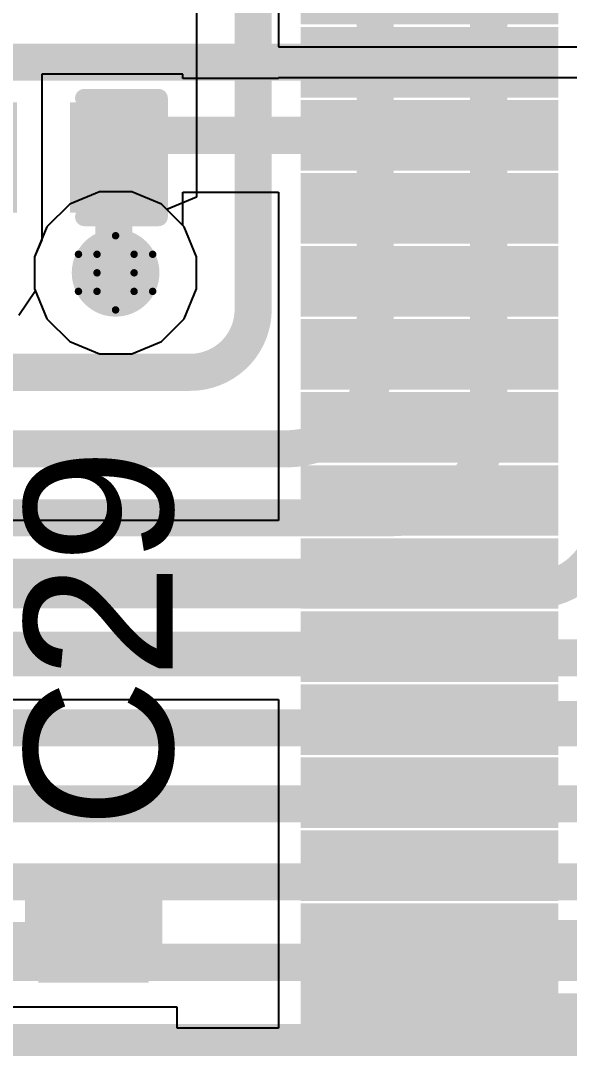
# Model space of a CAD drawing. Header units: inches. Extents: x 24 to 500, y 68 to 269.
# Drawn here: x 334.2 to 337.95, y 146.62 to 153.66 of the extents above; entities that cross this region are included whole.
import ezdxf

# ---------------------------------------------------------------- set-up
doc = ezdxf.new("R2010")
doc.units = ezdxf.units.IN
for name, color, linetype in [('Bottom Layer', 5, 'Continuous'), ('Drill Drawing', 1, 'Continuous'), ('Layer 1', 16, 'Continuous'), ('Layer 2', 76, 'Continuous'), ('Top Layer', 1, 'Continuous'), ('Top Overlay', 2, 'Continuous'), ('Top Paste', 8, 'Continuous'), ('Top Solder', 216, 'Continuous'), ('Via Holes', 16, 'Continuous')]:
    doc.layers.add(name, color=color, linetype=linetype)
doc.styles.add('Arial', font='', dxfattribs={"height": 0.2})
doc.styles.get('Arial').set_extended_font_data('Arial')

# ---------------------------------------------------------------- blocks, each defined once
blk = doc.blocks.new('LQFP_144_20_20__68')
at = {"layer": 'Top Layer'}
for points in [[(-11.46, 1.39), (-9.9, 1.39), (-9.9, 1.11), (-11.46, 1.11)], [(-11.46, 0.89), (-9.9, 0.89), (-9.9, 0.61), (-11.46, 0.61)], [(-11.46, 0.39), (-9.9, 0.39), (-9.9, 0.11), (-11.46, 0.11)], [(-11.46, -0.11), (-9.9, -0.11), (-9.9, -0.39), (-11.46, -0.39)], [(-11.46, -0.61), (-9.9, -0.61), (-9.9, -0.89), (-11.46, -0.89)], [(-11.46, -1.11), (-9.9, -1.11), (-9.9, -1.39), (-11.46, -1.39)], [(-11.46, -1.61), (-9.9, -1.61), (-9.9, -1.89), (-11.46, -1.89)], [(-11.46, -2.11), (-9.9, -2.11), (-9.9, -2.39), (-11.46, -2.39)], [(-11.46, -2.61), (-9.9, -2.61), (-9.9, -2.89), (-11.46, -2.89)], [(-11.46, -3.11), (-9.9, -3.11), (-9.9, -3.39), (-11.46, -3.39)], [(-11.46, -3.61), (-9.9, -3.61), (-9.9, -3.89), (-11.46, -3.89)], [(-11.46, -4.11), (-9.9, -4.11), (-9.9, -4.39), (-11.46, -4.39)], [(-11.46, -4.61), (-9.9, -4.61), (-9.9, -4.89), (-11.46, -4.89)], [(-11.46, -5.11), (-9.9, -5.11), (-9.9, -5.39), (-11.46, -5.39)]]:
    blk.add_hatch(color=1, dxfattribs=at).paths.add_polyline_path(points)
at = {"layer": 'Top Paste'}
for points in [[(-11.46, 1.39), (-9.9, 1.39), (-9.9, 1.11), (-11.46, 1.11)], [(-11.46, 0.89), (-9.9, 0.89), (-9.9, 0.61), (-11.46, 0.61)], [(-11.46, 0.39), (-9.9, 0.39), (-9.9, 0.11), (-11.46, 0.11)], [(-11.46, -0.11), (-9.9, -0.11), (-9.9, -0.39), (-11.46, -0.39)], [(-11.46, -0.61), (-9.9, -0.61), (-9.9, -0.89), (-11.46, -0.89)], [(-11.46, -1.11), (-9.9, -1.11), (-9.9, -1.39), (-11.46, -1.39)], [(-11.46, -1.61), (-9.9, -1.61), (-9.9, -1.89), (-11.46, -1.89)], [(-11.46, -2.11), (-9.9, -2.11), (-9.9, -2.39), (-11.46, -2.39)], [(-11.46, -2.61), (-9.9, -2.61), (-9.9, -2.89), (-11.46, -2.89)], [(-11.46, -3.11), (-9.9, -3.11), (-9.9, -3.39), (-11.46, -3.39)], [(-11.46, -3.61), (-9.9, -3.61), (-9.9, -3.89), (-11.46, -3.89)], [(-11.46, -4.11), (-9.9, -4.11), (-9.9, -4.39), (-11.46, -4.39)], [(-11.46, -4.61), (-9.9, -4.61), (-9.9, -4.89), (-11.46, -4.89)], [(-11.46, -5.11), (-9.9, -5.11), (-9.9, -5.39), (-11.46, -5.39)]]:
    blk.add_hatch(color=8, dxfattribs=at).paths.add_polyline_path(points)
at = {"layer": 'Top Solder'}
for points in [[(-11.5616, 1.9916), (-9.7984, 1.9916), (-9.7984, 1.5084), (-11.5616, 1.5084)], [(-11.5616, 1.4916), (-9.7984, 1.4916), (-9.7984, 1.0084), (-11.5616, 1.0084)], [(-11.5616, 0.9916), (-9.7984, 0.9916), (-9.7984, 0.5084), (-11.5616, 0.5084)], [(-11.5616, 0.4916), (-9.7984, 0.4916), (-9.7984, 0.0084), (-11.5616, 0.0084)], [(-11.5616, -0.0084), (-9.7984, -0.0084), (-9.7984, -0.4916), (-11.5616, -0.4916)], [(-11.5616, -0.5084), (-9.7984, -0.5084), (-9.7984, -0.9916), (-11.5616, -0.9916)], [(-11.5616, -1.0084), (-9.7984, -1.0084), (-9.7984, -1.4916), (-11.5616, -1.4916)], [(-11.5616, -1.5084), (-9.7984, -1.5084), (-9.7984, -1.9916), (-11.5616, -1.9916)], [(-11.5616, -2.0084), (-9.7984, -2.0084), (-9.7984, -2.4916), (-11.5616, -2.4916)], [(-11.5616, -2.5084), (-9.7984, -2.5084), (-9.7984, -2.9916), (-11.5616, -2.9916)], [(-11.5616, -3.0084), (-9.7984, -3.0084), (-9.7984, -3.4916), (-11.5616, -3.4916)], [(-11.5616, -3.5084), (-9.7984, -3.5084), (-9.7984, -3.9916), (-11.5616, -3.9916)], [(-11.5616, -4.0084), (-9.7984, -4.0084), (-9.7984, -4.4916), (-11.5616, -4.4916)], [(-11.5616, -4.5084), (-9.7984, -4.5084), (-9.7984, -4.9916), (-11.5616, -4.9916)], [(-11.5616, -5.0084), (-9.7984, -5.0084), (-9.7984, -5.4916), (-11.5616, -5.4916)]]:
    blk.add_hatch(color=216, dxfattribs=at).paths.add_polyline_path(points)
blk = doc.blocks.new('C___0402_248')
at = {"layer": 'Top Layer'}
for points in [[(-0.6985, -0.3175), (-0.6985, 0.3175), (-0.2413, 0.3175), (-0.2413, -0.3175)], [(0.2413, -0.3175), (0.2413, 0.3175), (0.6985, 0.3175), (0.6985, -0.3175)]]:
    blk.add_hatch(color=1, dxfattribs=at).paths.add_polyline_path(points)
at = {"layer": 'Top Paste'}
for points in [[(-0.6985, -0.3175), (-0.6985, 0.3175), (-0.2413, 0.3175), (-0.2413, -0.3175)], [(0.2413, -0.3175), (0.2413, 0.3175), (0.6985, 0.3175), (0.6985, -0.3175)]]:
    blk.add_hatch(color=8, dxfattribs=at).paths.add_polyline_path(points)
at = {"layer": 'Top Solder'}
for points in [[(-0.7585, -0.3775), (-0.7585, 0.3775), (-0.1813, 0.3775), (-0.1813, -0.3775)], [(0.1813, -0.3775), (0.1813, 0.3775), (0.7585, 0.3775), (0.7585, -0.3775)]]:
    blk.add_hatch(color=216, dxfattribs=at).paths.add_polyline_path(points)
at = {"layer": 'Top Overlay'}
for points in [[(-0.7874, 0.4064, 0.127, 0.127, 0), (-0.7874, -0.4064, 0.127, 0.127, 0)], [(-0.7874, 0.4064, 0.127, 0.127, 0), (-0.2794, 0.4064, 0.127, 0.127, 0)], [(0.2794, 0.4064, 0.127, 0.127, 0), (0.7874, 0.4064, 0.127, 0.127, 0)], [(0.7874, 0.4064, 0.127, 0.127, 0), (0.7874, -0.4064, 0.127, 0.127, 0)], [(-0.7874, -0.4064, 0.127, 0.127, 0), (-0.2794, -0.4064, 0.127, 0.127, 0)], [(0.2794, -0.4064, 0.127, 0.127, 0), (0.7874, -0.4064, 0.127, 0.127, 0)]]:
    blk.add_lwpolyline(points, format="xyseb", dxfattribs=at)
for points in [[(-0.8191, 0.4064, 0.0635, 0.0635, 1), (-0.7556, 0.4064, 0.0635, 0.0635, 1)], [(-0.8191, 0.4064, 0.0635, 0.0635, 1), (-0.7556, 0.4064, 0.0635, 0.0635, 1)], [(-0.3111, 0.4064, 0.0635, 0.0635, 1), (-0.2477, 0.4064, 0.0635, 0.0635, 1)], [(0.2477, 0.4064, 0.0635, 0.0635, 1), (0.3111, 0.4064, 0.0635, 0.0635, 1)], [(0.7556, 0.4064, 0.0635, 0.0635, 1), (0.8191, 0.4064, 0.0635, 0.0635, 1)], [(0.7556, 0.4064, 0.0635, 0.0635, 1), (0.8191, 0.4064, 0.0635, 0.0635, 1)], [(-0.8191, -0.4064, 0.0635, 0.0635, 1), (-0.7556, -0.4064, 0.0635, 0.0635, 1)], [(-0.8191, -0.4064, 0.0635, 0.0635, 1), (-0.7556, -0.4064, 0.0635, 0.0635, 1)], [(-0.3111, -0.4064, 0.0635, 0.0635, 1), (-0.2477, -0.4064, 0.0635, 0.0635, 1)], [(0.2477, -0.4064, 0.0635, 0.0635, 1), (0.3111, -0.4064, 0.0635, 0.0635, 1)], [(0.7556, -0.4064, 0.0635, 0.0635, 1), (0.8191, -0.4064, 0.0635, 0.0635, 1)], [(0.7556, -0.4064, 0.0635, 0.0635, 1), (0.8191, -0.4064, 0.0635, 0.0635, 1)]]:
    blk.add_lwpolyline(points, format="xyseb", close=True, dxfattribs=at)
blk = doc.blocks.new('C___0402_260')
at = {"layer": 'Top Layer'}
for points in [[(-0.6985, -0.3175), (-0.6985, 0.3175), (-0.2413, 0.3175), (-0.2413, -0.3175)], [(0.2413, -0.3175), (0.2413, 0.3175), (0.6985, 0.3175), (0.6985, -0.3175)]]:
    blk.add_hatch(color=1, dxfattribs=at).paths.add_polyline_path(points)
at = {"layer": 'Top Paste'}
for points in [[(-0.6985, -0.3175), (-0.6985, 0.3175), (-0.2413, 0.3175), (-0.2413, -0.3175)], [(0.2413, -0.3175), (0.2413, 0.3175), (0.6985, 0.3175), (0.6985, -0.3175)]]:
    blk.add_hatch(color=8, dxfattribs=at).paths.add_polyline_path(points)
at = {"layer": 'Top Solder'}
for points in [[(-0.7585, -0.3775), (-0.7585, 0.3775), (-0.1813, 0.3775), (-0.1813, -0.3775)], [(0.1813, -0.3775), (0.1813, 0.3775), (0.7585, 0.3775), (0.7585, -0.3775)]]:
    blk.add_hatch(color=216, dxfattribs=at).paths.add_polyline_path(points)
at = {"layer": 'Top Overlay'}
for points in [[(-0.2794, 0.4064, 0.127, 0.127, 0), (-0.7874, 0.4064, 0.127, 0.127, 0)], [(-0.7874, 0.4064, 0.127, 0.127, 0), (-0.7874, -0.4064, 0.127, 0.127, 0)], [(0.7874, 0.4064, 0.127, 0.127, 0), (0.2794, 0.4064, 0.127, 0.127, 0)], [(0.7874, 0.4064, 0.127, 0.127, 0), (0.7874, -0.4064, 0.127, 0.127, 0)], [(-0.2794, -0.4064, 0.127, 0.127, 0), (-0.7874, -0.4064, 0.127, 0.127, 0)], [(0.7874, -0.4064, 0.127, 0.127, 0), (0.2794, -0.4064, 0.127, 0.127, 0)]]:
    blk.add_lwpolyline(points, format="xyseb", dxfattribs=at)
for points in [[(-0.8192, 0.4064, 0.0635, 0.0635, 1), (-0.7557, 0.4064, 0.0635, 0.0635, 1)], [(-0.8192, 0.4064, 0.0635, 0.0635, 1), (-0.7557, 0.4064, 0.0635, 0.0635, 1)], [(-0.3112, 0.4064, 0.0635, 0.0635, 1), (-0.2477, 0.4064, 0.0635, 0.0635, 1)], [(0.2476, 0.4064, 0.0635, 0.0635, 1), (0.3111, 0.4064, 0.0635, 0.0635, 1)], [(0.7556, 0.4064, 0.0635, 0.0635, 1), (0.8191, 0.4064, 0.0635, 0.0635, 1)], [(0.7556, 0.4064, 0.0635, 0.0635, 1), (0.8191, 0.4064, 0.0635, 0.0635, 1)], [(-0.8192, -0.4064, 0.0635, 0.0635, 1), (-0.7557, -0.4064, 0.0635, 0.0635, 1)], [(-0.8192, -0.4064, 0.0635, 0.0635, 1), (-0.7557, -0.4064, 0.0635, 0.0635, 1)], [(-0.3112, -0.4064, 0.0635, 0.0635, 1), (-0.2477, -0.4064, 0.0635, 0.0635, 1)], [(0.2476, -0.4064, 0.0635, 0.0635, 1), (0.3111, -0.4064, 0.0635, 0.0635, 1)], [(0.7556, -0.4064, 0.0635, 0.0635, 1), (0.8191, -0.4064, 0.0635, 0.0635, 1)], [(0.7556, -0.4064, 0.0635, 0.0635, 1), (0.8191, -0.4064, 0.0635, 0.0635, 1)]]:
    blk.add_lwpolyline(points, format="xyseb", close=True, dxfattribs=at)

msp = doc.modelspace()

# ---------------------------------------------------------------- hatches: boundary and pattern name
at = {"layer": 'Bottom Layer'}
h = msp.add_hatch(color=5, dxfattribs=at)
edge = h.paths.add_edge_path()
edge.add_arc((334.846, 151.929), 0.3, 0, 360)
at = {"layer": 'Layer 1'}
h = msp.add_hatch(color=16, dxfattribs=at)
edge = h.paths.add_edge_path()
edge.add_arc((334.846, 151.929), 0.3, 0, 360)
at = {"layer": 'Layer 2'}
h = msp.add_hatch(color=76, dxfattribs=at)
edge = h.paths.add_edge_path()
edge.add_arc((334.846, 151.929), 0.3, 0, 360)
at = {"layer": 'Top Layer'}
h = msp.add_hatch(color=1, dxfattribs=at)
edge = h.paths.add_edge_path()
edge.add_arc((334.846, 151.929), 0.3, 0, 360)
at = {"layer": 'Via Holes'}
h = msp.add_hatch(color=7, dxfattribs=at)
edge = h.paths.add_edge_path()
edge.add_arc((334.846, 151.929), 0.15, 0, 360)

# ---------------------------------------------------------------- linework, layer by layer
at = {"layer": 'Bottom Layer'}
for p, q in [((335.3995, 153.8388), (335.3995, 152.4461)), ((334.7358, 152.483), (334.5322, 152.3987)), ((334.9562, 152.483), (334.7358, 152.483)), ((335.1598, 152.3987), (334.9562, 152.483)), ((335.3995, 152.4461), (335.1965, 152.362)), ((334.5322, 152.3987), (334.3763, 152.2429)), ((335.1965, 152.362), (335.1598, 152.3987)), ((334.3763, 152.2429), (334.292, 152.0392)), ((334.292, 152.0392), (334.292, 151.8188)), ((334.2976, 151.8053), (334.1848, 151.6365)), ((334.292, 151.8188), (334.2976, 151.8053))]:
    msp.add_line(p, q, dxfattribs=at)
for points in [[(335.788, 151.6785, 0.254, 0.254, 0), (335.788, 159.2718, 0.254, 0.254, 0)], [(336.6231, 151.3318, 0.254, 0.254, 0), (336.6231, 158.6405, 0.254, 0.254, 0)], [(337.3998, 150.916, 0.254, 0.254, 0), (337.3998, 157.8378, 0.254, 0.254, 0)], [(335.788, 151.6785, 0.254, 0.254, -0.414214), (335.3575, 151.248, 0.254, 0.254, 0)], [(336.6231, 151.3318, 0.254, 0.254, -0.414214), (336.015, 150.7237, 0.254, 0.254, 0)], [(318.1781, 151.248, 0.254, 0.254, 0), (335.3575, 151.248, 0.254, 0.254, 0)], [(337.3998, 150.916, 0.254, 0.254, -0.414214), (336.7362, 150.2525, 0.254, 0.254, 0)], [(318.7154, 150.7237, 0.254, 0.254, 0), (336.015, 150.7237, 0.254, 0.254, 0)], [(319.5653, 150.2525, 0.254, 0.254, 0), (336.7362, 150.2525, 0.254, 0.254, 0)], [(338.201, 150.2525, 0.254, 0.254, -0.414214), (337.7075, 149.7589, 0.254, 0.254, 0)], [(320.1379, 149.7589, 0.254, 0.254, 0), (337.7075, 149.7589, 0.254, 0.254, 0)], [(320.8347, 149.2928, 0.254, 0.254, 0), (338.3512, 149.2928, 0.254, 0.254, 0)], [(321.5724, 148.8136, 0.254, 0.254, 0), (339.446, 148.8136, 0.254, 0.254, 0)], [(322.3779, 148.2941, 0.254, 0.254, 0), (340.5994, 148.2941, 0.254, 0.254, 0)], [(324.5744, 147.7592, 0.254, 0.254, 0), (341.2828, 147.7592, 0.254, 0.254, 0)], [(325.1465, 147.2091, 0.254, 0.254, 0), (346.1436, 147.2091, 0.254, 0.254, 0)], [(325.8539, 146.659, 0.254, 0.254, 0), (347.0317, 146.659, 0.254, 0.254, 0)]]:
    msp.add_lwpolyline(points, format="xyseb", dxfattribs=at)
for points in [[(335.7245, 151.6785, 0.127, 0.127, 1), (335.8515, 151.6785, 0.127, 0.127, 1)], [(335.7245, 151.6785, 0.127, 0.127, 1), (335.8515, 151.6785, 0.127, 0.127, 1)], [(336.5596, 151.3318, 0.127, 0.127, 1), (336.6866, 151.3318, 0.127, 0.127, 1)], [(336.5596, 151.3318, 0.127, 0.127, 1), (336.6866, 151.3318, 0.127, 0.127, 1)], [(335.294, 151.248, 0.127, 0.127, 1), (335.421, 151.248, 0.127, 0.127, 1)], [(335.294, 151.248, 0.127, 0.127, 1), (335.421, 151.248, 0.127, 0.127, 1)], [(337.3363, 150.916, 0.127, 0.127, 1), (337.4633, 150.916, 0.127, 0.127, 1)], [(337.3363, 150.916, 0.127, 0.127, 1), (337.4633, 150.916, 0.127, 0.127, 1)], [(335.9515, 150.7237, 0.127, 0.127, 1), (336.0785, 150.7237, 0.127, 0.127, 1)], [(335.9515, 150.7237, 0.127, 0.127, 1), (336.0785, 150.7237, 0.127, 0.127, 1)], [(336.6727, 150.2525, 0.127, 0.127, 1), (336.7997, 150.2525, 0.127, 0.127, 1)], [(336.6727, 150.2525, 0.127, 0.127, 1), (336.7997, 150.2525, 0.127, 0.127, 1)], [(337.644, 149.7589, 0.127, 0.127, 1), (337.771, 149.7589, 0.127, 0.127, 1)], [(337.644, 149.7589, 0.127, 0.127, 1), (337.771, 149.7589, 0.127, 0.127, 1)]]:
    msp.add_lwpolyline(points, format="xyseb", close=True, dxfattribs=at)
at = {"layer": 'Drill Drawing'}
for points in [[(334.719, 152.056, 0.0508, 0.0508, 0), (334.846, 152.183, 0.0508, 0.0508, 0)], [(334.846, 152.183, 0.0508, 0.0508, 0), (334.973, 152.056, 0.0508, 0.0508, 0)], [(334.592, 152.056, 0.0508, 0.0508, 0), (334.719, 151.929, 0.0508, 0.0508, 0)], [(334.592, 152.056, 0.0508, 0.0508, 0), (334.719, 152.056, 0.0508, 0.0508, 0)], [(334.973, 152.056, 0.0508, 0.0508, 0), (335.1, 152.056, 0.0508, 0.0508, 0)], [(334.973, 151.929, 0.0508, 0.0508, 0), (335.1, 152.056, 0.0508, 0.0508, 0)], [(334.592, 151.802, 0.0508, 0.0508, 0), (334.719, 151.929, 0.0508, 0.0508, 0)], [(334.973, 151.929, 0.0508, 0.0508, 0), (335.1, 151.802, 0.0508, 0.0508, 0)], [(334.592, 151.802, 0.0508, 0.0508, 0), (334.719, 151.802, 0.0508, 0.0508, 0)], [(334.719, 151.802, 0.0508, 0.0508, 0), (334.846, 151.675, 0.0508, 0.0508, 0)], [(334.846, 151.675, 0.0508, 0.0508, 0), (334.973, 151.802, 0.0508, 0.0508, 0)], [(334.973, 151.802, 0.0508, 0.0508, 0), (335.1, 151.802, 0.0508, 0.0508, 0)]]:
    msp.add_lwpolyline(points, format="xyseb", dxfattribs=at)
for points in [[(334.8333, 152.183, 0.0254, 0.0254, 1), (334.8587, 152.183, 0.0254, 0.0254, 1)], [(334.8333, 152.183, 0.0254, 0.0254, 1), (334.8587, 152.183, 0.0254, 0.0254, 1)], [(334.5793, 152.056, 0.0254, 0.0254, 1), (334.6047, 152.056, 0.0254, 0.0254, 1)], [(334.5793, 152.056, 0.0254, 0.0254, 1), (334.6047, 152.056, 0.0254, 0.0254, 1)], [(334.7063, 152.056, 0.0254, 0.0254, 1), (334.7317, 152.056, 0.0254, 0.0254, 1)], [(334.7063, 152.056, 0.0254, 0.0254, 1), (334.7317, 152.056, 0.0254, 0.0254, 1)], [(334.9603, 152.056, 0.0254, 0.0254, 1), (334.9857, 152.056, 0.0254, 0.0254, 1)], [(334.9603, 152.056, 0.0254, 0.0254, 1), (334.9857, 152.056, 0.0254, 0.0254, 1)], [(335.0873, 152.056, 0.0254, 0.0254, 1), (335.1127, 152.056, 0.0254, 0.0254, 1)], [(335.0873, 152.056, 0.0254, 0.0254, 1), (335.1127, 152.056, 0.0254, 0.0254, 1)], [(334.7063, 151.929, 0.0254, 0.0254, 1), (334.7317, 151.929, 0.0254, 0.0254, 1)], [(334.7063, 151.929, 0.0254, 0.0254, 1), (334.7317, 151.929, 0.0254, 0.0254, 1)], [(334.9603, 151.929, 0.0254, 0.0254, 1), (334.9857, 151.929, 0.0254, 0.0254, 1)], [(334.9603, 151.929, 0.0254, 0.0254, 1), (334.9857, 151.929, 0.0254, 0.0254, 1)], [(334.5793, 151.802, 0.0254, 0.0254, 1), (334.6047, 151.802, 0.0254, 0.0254, 1)], [(334.5793, 151.802, 0.0254, 0.0254, 1), (334.6047, 151.802, 0.0254, 0.0254, 1)], [(334.7063, 151.802, 0.0254, 0.0254, 1), (334.7317, 151.802, 0.0254, 0.0254, 1)], [(334.7063, 151.802, 0.0254, 0.0254, 1), (334.7317, 151.802, 0.0254, 0.0254, 1)], [(334.9603, 151.802, 0.0254, 0.0254, 1), (334.9857, 151.802, 0.0254, 0.0254, 1)], [(334.9603, 151.802, 0.0254, 0.0254, 1), (334.9857, 151.802, 0.0254, 0.0254, 1)], [(335.0873, 151.802, 0.0254, 0.0254, 1), (335.1127, 151.802, 0.0254, 0.0254, 1)], [(335.0873, 151.802, 0.0254, 0.0254, 1), (335.1127, 151.802, 0.0254, 0.0254, 1)], [(334.8333, 151.675, 0.0254, 0.0254, 1), (334.8587, 151.675, 0.0254, 0.0254, 1)], [(334.8333, 151.675, 0.0254, 0.0254, 1), (334.8587, 151.675, 0.0254, 0.0254, 1)]]:
    msp.add_lwpolyline(points, format="xyseb", close=True, dxfattribs=at)
at = {"layer": 'Layer 1'}
for p, q in [((334.7358, 152.483), (334.5322, 152.3987)), ((334.9562, 152.483), (334.7358, 152.483)), ((335.1598, 152.3987), (334.9562, 152.483)), ((334.5322, 152.3987), (334.3763, 152.2429)), ((335.3156, 152.2429), (335.1598, 152.3987)), ((334.3763, 152.2429), (334.292, 152.0392)), ((335.4, 152.0392), (335.3156, 152.2429)), ((334.292, 152.0392), (334.292, 151.8188)), ((335.4, 151.8188), (335.4, 152.0392)), ((334.292, 151.8188), (334.3763, 151.6152)), ((335.3156, 151.6152), (335.4, 151.8188)), ((334.3763, 151.6152), (334.5322, 151.4594)), ((335.1598, 151.4594), (335.3156, 151.6152)), ((334.5322, 151.4594), (334.7358, 151.375)), ((334.9562, 151.375), (335.1598, 151.4594)), ((334.7358, 151.375), (334.9562, 151.375))]:
    msp.add_line(p, q, dxfattribs=at)
at = {"layer": 'Top Layer'}
for p, q in [((335.9612, 153.9821), (335.9612, 153.4766)), ((335.9612, 153.4766), (338.0292, 153.4766)), ((335.3054, 153.2897), (334.3402, 153.2897)), ((334.3402, 153.2897), (334.3402, 152.1556)), ((335.3054, 153.2591), (335.3054, 153.2897)), ((335.9612, 153.2591), (335.3054, 153.2591)), ((338.0292, 153.2646), (335.9612, 153.2646)), ((335.9612, 153.2646), (335.9612, 153.2591)), ((335.3054, 152.2531), (335.3054, 152.4821)), ((335.3054, 152.4821), (335.9612, 152.4821)), ((335.9612, 152.4821), (335.9612, 151.4766)), ((335.3156, 152.2429), (335.3054, 152.2531)), ((335.4, 152.0392), (335.3156, 152.2429)), ((334.3402, 152.1556), (334.292, 152.0392)), ((334.292, 152.0392), (334.292, 151.8188)), ((335.4, 151.8188), (335.4, 152.0392)), ((334.292, 151.8188), (334.3763, 151.6152)), ((335.3156, 151.6152), (335.4, 151.8188)), ((334.3763, 151.6152), (334.5322, 151.4594)), ((335.1598, 151.4594), (335.3156, 151.6152)), ((334.5322, 151.4594), (334.7358, 151.375)), ((334.9562, 151.375), (335.1598, 151.4594)), ((335.9612, 151.4766), (335.9612, 150.2332)), ((334.7358, 151.375), (334.9562, 151.375)), ((335.9612, 150.2332), (333.2837, 150.2332)), ((332.5692, 149.008), (335.9612, 149.008)), ((335.9612, 149.008), (335.9612, 147.9766)), ((335.9612, 147.9766), (335.9612, 146.7591)), ((335.2673, 146.9009), (331.8637, 146.9009)), ((335.2673, 146.7591), (335.2673, 146.9009)), ((335.9612, 146.7591), (335.2673, 146.7591))]:
    msp.add_line(p, q, dxfattribs=at)
for points in [[(333.883, 153.3706, 0.254, 0.254, 0), (336.9952, 153.3706, 0.254, 0.254, 0)], [(334.8228, 152.8706, 0.254, 0.254, 0), (336.9952, 152.8706, 0.254, 0.254, 0)], [(334.8344, 152.7066, 0.254, 0.254, 0), (334.8344, 152.859, 0.254, 0.254, 0)], [(334.8228, 152.7182, 0.254, 0.254, 0), (334.8344, 152.7066, 0.254, 0.254, 0)], [(334.8344, 151.9406, 0.254, 0.254, 0), (334.8344, 152.7066, 0.254, 0.254, 0)], [(334.8344, 151.9406, 0.254, 0.254, 0), (334.846, 151.929, 0.254, 0.254, 0)], [(332.8797, 149.8706, 0.2032, 0.2032, 0), (336.9952, 149.8706, 0.2032, 0.2032, 0)], [(332.1142, 149.3706, 0.2032, 0.2032, 0), (336.9952, 149.3706, 0.2032, 0.2032, 0)], [(336.9952, 148.8706, 0.254, 0.254, 0), (346.6096, 148.8706, 0.254, 0.254, 0)], [(336.9952, 147.3706, 0.254, 0.254, 0), (341.2009, 147.3706, 0.254, 0.254, 0)], [(333.5782, 147.3581, 0.254, 0.254, 0), (334.6958, 147.3581, 0.254, 0.254, 0)], [(336.9952, 146.8706, 0.254, 0.254, 0), (340.2897, 146.8706, 0.254, 0.254, 0)]]:
    msp.add_lwpolyline(points, format="xyseb", dxfattribs=at)
for points in [[(336.9317, 153.3706, 0.127, 0.127, 1), (337.0587, 153.3706, 0.127, 0.127, 1)], [(334.7593, 152.8706, 0.127, 0.127, 1), (334.8863, 152.8706, 0.127, 0.127, 1)], [(334.7709, 152.859, 0.127, 0.127, 1), (334.8979, 152.859, 0.127, 0.127, 1)], [(336.9317, 152.8706, 0.127, 0.127, 1), (337.0587, 152.8706, 0.127, 0.127, 1)], [(334.7593, 152.7182, 0.127, 0.127, 1), (334.8863, 152.7182, 0.127, 0.127, 1)], [(334.7709, 152.7066, 0.127, 0.127, 1), (334.8979, 152.7066, 0.127, 0.127, 1)], [(334.7709, 152.7066, 0.127, 0.127, 1), (334.8979, 152.7066, 0.127, 0.127, 1)], [(334.7709, 152.7066, 0.127, 0.127, 1), (334.8979, 152.7066, 0.127, 0.127, 1)], [(334.7709, 151.9406, 0.127, 0.127, 1), (334.8979, 151.9406, 0.127, 0.127, 1)], [(334.7709, 151.9406, 0.127, 0.127, 1), (334.8979, 151.9406, 0.127, 0.127, 1)], [(334.7825, 151.929, 0.127, 0.127, 1), (334.9095, 151.929, 0.127, 0.127, 1)], [(336.9444, 149.8706, 0.1016, 0.1016, 1), (337.046, 149.8706, 0.1016, 0.1016, 1)], [(336.9444, 149.3706, 0.1016, 0.1016, 1), (337.046, 149.3706, 0.1016, 0.1016, 1)], [(336.9317, 148.8706, 0.127, 0.127, 1), (337.0587, 148.8706, 0.127, 0.127, 1)], [(336.9317, 147.3706, 0.127, 0.127, 1), (337.0587, 147.3706, 0.127, 0.127, 1)], [(334.6323, 147.3581, 0.127, 0.127, 1), (334.7593, 147.3581, 0.127, 0.127, 1)], [(336.9317, 146.8706, 0.127, 0.127, 1), (337.0587, 146.8706, 0.127, 0.127, 1)]]:
    msp.add_lwpolyline(points, format="xyseb", close=True, dxfattribs=at)

# ---------------------------------------------------------------- block references
msp.add_blockref('LQFP_144_20_20__68', (347.6752, 152.1206))
for name, p, rotation in [('C___0402_260', (334.3529, 152.7182), 180), ('C___0402_248', (334.6958, 146.8882), 90)]:
    msp.add_blockref(name, p, dxfattribs=dict(rotation=rotation))

# ---------------------------------------------------------------- texts
at = {"layer": 'Top Overlay', "style": 'Arial'}
msp.add_text('C29', height=1.016, rotation=90, dxfattribs=at).set_placement((335.2374, 148.1242))

doc.saveas('drawing.dxf')
